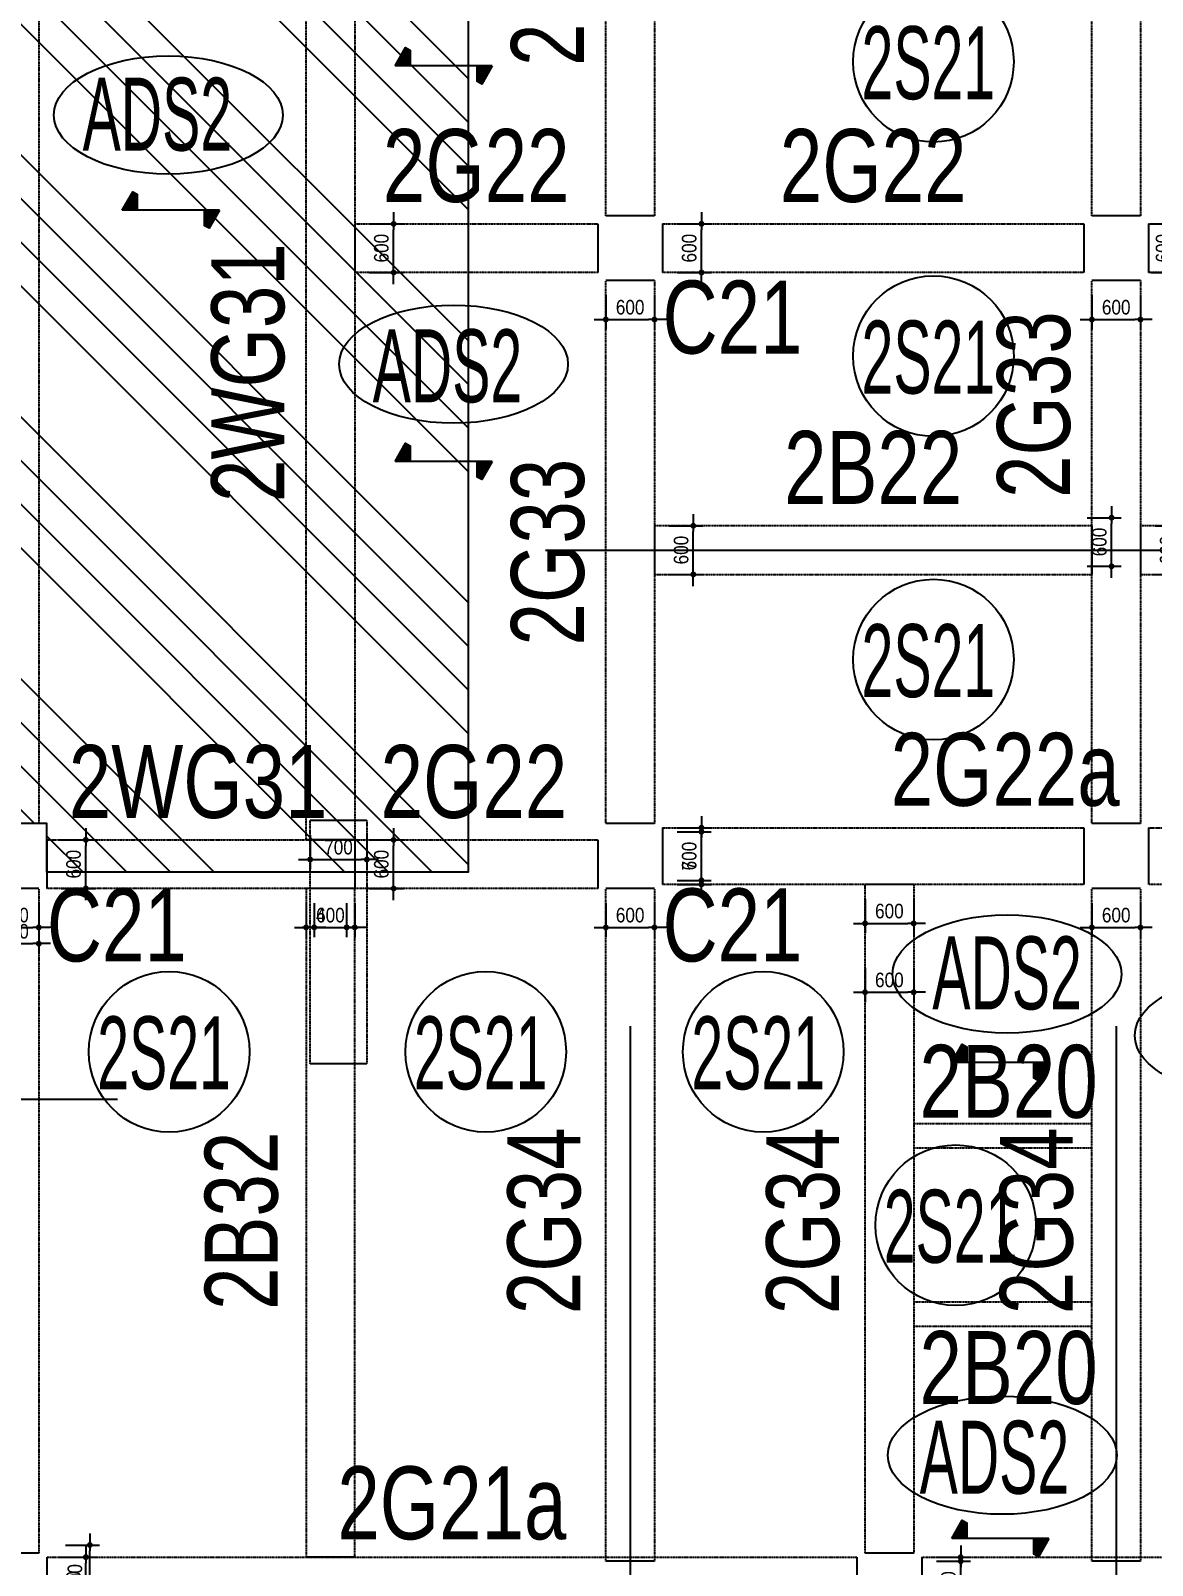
# Model space of a CAD drawing. Header units: millimetres. Extents: x -91198 to 200029, y -144 to 153500.
# Drawn here: x 145754 to 159599, y 71355 to 90288 of the extents above; entities that cross this region are included whole.
import ezdxf
from ezdxf.enums import TextEntityAlignment as Align

# ---------------------------------------------------------------- set-up
doc = ezdxf.new("R2010")
doc.units = ezdxf.units.MM
doc.linetypes.add('HID', pattern=[2.3, 1.5, -0.8])
doc.layers.get('Defpoints').update_dxf_attribs({"color": 159})
for name, color, linetype in [('^DECK', 130, 'Continuous'), ('A-CEN', 1, 'Continuous'), ('A-HAT', 251, 'Continuous'), ('BEAM-TEXT', 4, 'Continuous'), ('COLUMN-TEXT', 2, 'Continuous'), ('DECK-PL', 4, 'Continuous'), ('DECK-SLAB', 4, 'Continuous'), ('GIRDER-TEXT', 7, 'Continuous'), ('TXT-SLAB', 6, 'Continuous'), ('보(beam)', 4, 'HID'), ('보(girder)', 7, 'HID'), ('슬래브라인', 7, 'Continuous')]:
    doc.layers.add(name, color=color, linetype=linetype)
doc.styles.add('Gdim', font='', dxfattribs={"width": 0.9})
doc.styles.add('Gtx', font='')
doc.styles.get('Gdim').set_extended_font_data('Dotum')
doc.styles.get('Gtx').set_extended_font_data('Dotum')
doc.dimstyles.new('Gdim200', dxfattribs={"dimscale": 200, "dimtxt": 3, "dimasz": 1.2, "dimexe": 2, "dimexo": 3, "dimgap": 1, "dimtad": 1, "dimdsep": 46, "dimlunit": 6, "dimtxsty": 'Gdim', "dimblk1": '_CIDOT', "dimblk2": '_CIDOT', "dimsah": 1, "dimcen": 2.5, "dimdle": 2, "dimclrd": 1, "dimclre": 1, "dimclrt": 3, "dimazin": 2, "dimtfac": 1, "dimtix": 1, "dimtmove": 2, "dimatfit": 3, "dimldrblk": '_CIDOT', "dimfxl": 2, "dimtolj": 1, "dimtzin": 0, "dimarcsym": 0})

# ---------------------------------------------------------------- blocks, each defined once
blk = doc.blocks.new('_CIDOT')
at = {"color": 0, "linetype": 'ByBlock'}
blk.add_line((2, 0), (-1, 0), dxfattribs=at)
at = {"color": 0, "linetype": 'ByBlock', "const_width": 0.5}
blk.add_lwpolyline([(-0.25, 0, 1), (0.25, 0, 1)], format="xyb", close=True, dxfattribs=at)
blk = doc.blocks.new('*D1515')
at = {"layer": 'Defpoints', "color": 155, "lineweight": -2, "transparency": 16777216}
for p, q in [((-1725, 700), (-1305, 700)), ((-1425, 172), (-1425, 628)), ((-1725, 100), (-1305, 100))]:
    blk.add_line(p, q, dxfattribs=at)
at = {"layer": 'Defpoints', "color": 0, "transparency": 16777216}
for p in [(-1905, 700), (-1425, 700), (-1905, 100)]:
    blk.add_point(p, dxfattribs=at)
at = {"layer": 'Defpoints', "color": 155, "lineweight": -2, "transparency": 16777216, "xscale": 71.99999999999994, "yscale": 71.99999999999994, "zscale": 71.99999999999994}
for p, rotation in [((-1425, 700), 90), ((-1425, 100), 270)]:
    blk.add_blockref('_CIDOT', p, dxfattribs=dict(at, rotation=rotation))
at = {"layer": 'Defpoints', "color": 3, "transparency": 16777216, "insert": (-1576, 400), "char_height": 180, "attachment_point": 5, "rotation": 90, "style": 'Gdim'}
blk.add_mtext('\\A1;{\\C155;600}', dxfattribs=at)
blk = doc.blocks.new('*D1517')
at = {"layer": 'Defpoints', "color": 155, "lineweight": -2, "transparency": 16777216}
for p, q in [((-1725, 700), (-1305, 700)), ((-1425, 172), (-1425, 628)), ((-1725, 100), (-1305, 100))]:
    blk.add_line(p, q, dxfattribs=at)
at = {"layer": 'Defpoints', "color": 0, "transparency": 16777216}
for p in [(-1905, 700), (-1425, 700), (-1905, 100)]:
    blk.add_point(p, dxfattribs=at)
at = {"layer": 'Defpoints', "color": 155, "lineweight": -2, "transparency": 16777216, "xscale": 71.99999999999994, "yscale": 71.99999999999994, "zscale": 71.99999999999994}
for p, rotation in [((-1425, 700), 90), ((-1425, 100), 270)]:
    blk.add_blockref('_CIDOT', p, dxfattribs=dict(at, rotation=rotation))
at = {"layer": 'Defpoints', "color": 3, "transparency": 16777216, "insert": (-1576, 400), "char_height": 180, "attachment_point": 5, "rotation": 90, "style": 'Gdim'}
blk.add_mtext('\\A1;{\\C155;600}', dxfattribs=at)
blk = doc.blocks.new('*D1523')
at = {"layer": 'Defpoints', "color": 155, "lineweight": -2, "transparency": 16777216}
for p, q in [((-1725, 700), (-1305, 700)), ((-1425, 172), (-1425, 628)), ((-1725, 100), (-1305, 100))]:
    blk.add_line(p, q, dxfattribs=at)
at = {"layer": 'Defpoints', "color": 0, "transparency": 16777216}
for p in [(-1905, 700), (-1425, 700), (-1905, 100)]:
    blk.add_point(p, dxfattribs=at)
at = {"layer": 'Defpoints', "color": 155, "lineweight": -2, "transparency": 16777216, "xscale": 71.99999999999994, "yscale": 71.99999999999994, "zscale": 71.99999999999994}
for p, rotation in [((-1425, 700), 90), ((-1425, 100), 270)]:
    blk.add_blockref('_CIDOT', p, dxfattribs=dict(at, rotation=rotation))
at = {"layer": 'Defpoints', "color": 3, "transparency": 16777216, "insert": (-1576, 400), "char_height": 180, "attachment_point": 5, "rotation": 90, "style": 'Gdim'}
blk.add_mtext('\\A1;{\\C155;600}', dxfattribs=at)
blk = doc.blocks.new('*D1530')
at = {"layer": 'Defpoints', "color": 155, "lineweight": -2, "transparency": 16777216}
for p, q in [((-1725, 700), (-1305, 700)), ((-1525, 700), (-1105, 700)), ((-1425, 172), (-1425, 628)), ((-1225, 172), (-1225, 628)), ((-1725, 100), (-1305, 100)), ((-1525, 100), (-1105, 100))]:
    blk.add_line(p, q, dxfattribs=at)
at = {"layer": 'Defpoints', "color": 0, "transparency": 16777216}
for p in [(-1905, 700), (-1705, 700), (-1425, 700), (-1225, 700), (-1905, 100), (-1705, 100)]:
    blk.add_point(p, dxfattribs=at)
at = {"layer": 'Defpoints', "color": 155, "lineweight": -2, "transparency": 16777216, "xscale": 71.99999999999994, "yscale": 71.99999999999994, "zscale": 71.99999999999994}
for p, rotation in [((-1425, 700), 90), ((-1225, 700), 90), ((-1425, 100), 270), ((-1225, 100), 270)]:
    blk.add_blockref('_CIDOT', p, dxfattribs=dict(at, rotation=rotation))
at = {"layer": 'Defpoints', "color": 3, "transparency": 16777216, "char_height": 180, "attachment_point": 5, "rotation": 90, "style": 'Gdim'}
for insert in [(-1576, 400), (-1376, 400)]:
    blk.add_mtext('\\A1;{\\C155;600}', dxfattribs=dict(at, insert=insert))
blk = doc.blocks.new('*D1532')
at = {"layer": 'Defpoints', "color": 155, "lineweight": -2, "transparency": 16777216}
for p, q in [((-1775, 700), (-1355, 700)), ((-1475, 172), (-1475, 628)), ((-925, 700), (-505, 700)), ((-625, 172), (-625, 628)), ((-1775, 100), (-1355, 100)), ((-925, 100), (-505, 100))]:
    blk.add_line(p, q, dxfattribs=at)
at = {"layer": 'Defpoints', "color": 0, "transparency": 16777216}
for p in [(-1955, 700), (-1475, 700), (-1105, 700), (-625, 700), (-1955, 100), (-1105, 100)]:
    blk.add_point(p, dxfattribs=at)
at = {"layer": 'Defpoints', "color": 155, "lineweight": -2, "transparency": 16777216, "xscale": 71.99999999999994, "yscale": 71.99999999999994, "zscale": 71.99999999999994}
for p, rotation in [((-1475, 700), 90), ((-625, 700), 90), ((-1475, 100), 270), ((-625, 100), 270)]:
    blk.add_blockref('_CIDOT', p, dxfattribs=dict(at, rotation=rotation))
at = {"layer": 'Defpoints', "color": 3, "transparency": 16777216, "char_height": 180, "attachment_point": 5, "rotation": 90, "style": 'Gdim'}
for insert in [(-1626, 400), (-776, 400)]:
    blk.add_mtext('\\A1;{\\C155;600}', dxfattribs=dict(at, insert=insert))
blk = doc.blocks.new('*D1514')
at = {"layer": 'Defpoints', "color": 155, "lineweight": -2, "transparency": 16777216}
for p, q in [((-1675, 900), (-1255, 900)), ((-1375, -28), (-1375, 828)), ((-1725, 750), (-1305, 750)), ((-1425, 122), (-1425, 678)), ((-1725, 50), (-1305, 50)), ((-1675, -100), (-1255, -100))]:
    blk.add_line(p, q, dxfattribs=at)
at = {"layer": 'Defpoints', "color": 0, "transparency": 16777216}
for p in [(-1855, 900), (-1375, 900), (-1905, 750), (-1425, 750), (-1905, 50), (-1855, -100)]:
    blk.add_point(p, dxfattribs=at)
at = {"layer": 'Defpoints', "color": 155, "lineweight": -2, "transparency": 16777216, "xscale": 71.99999999999994, "yscale": 71.99999999999994, "zscale": 71.99999999999994}
for p, rotation in [((-1375, 900), 90), ((-1425, 750), 90), ((-1425, 50), 270), ((-1375, -100), 270)]:
    blk.add_blockref('_CIDOT', p, dxfattribs=dict(at, rotation=rotation))
at = {"layer": 'Defpoints', "color": 3, "transparency": 16777216, "char_height": 180, "attachment_point": 5, "rotation": 90, "style": 'Gdim'}
for s, insert in [('\\A1;{\\C155;700}', (-1576, 400)), ('\\A1;{\\C155;1,000}', (-1543, 400))]:
    blk.add_mtext(s, dxfattribs=dict(at, insert=insert))
blk = doc.blocks.new('*D1540')
at = {"layer": 'Defpoints', "color": 155, "lineweight": -2, "transparency": 16777216}
for p, q in [((-1725, 750), (-1305, 750)), ((-1725, 700), (-1305, 700)), ((-1425, 122), (-1425, 678)), ((-1425, 172), (-1425, 628)), ((-1725, 100), (-1305, 100)), ((-1725, 50), (-1305, 50))]:
    blk.add_line(p, q, dxfattribs=at)
at = {"layer": 'Defpoints', "color": 0, "transparency": 16777216}
for p in [(-1905, 750), (-1905, 700), (-1425, 750), (-1425, 700), (-1905, 100), (-1905, 50)]:
    blk.add_point(p, dxfattribs=at)
at = {"layer": 'Defpoints', "color": 155, "lineweight": -2, "transparency": 16777216, "xscale": 71.99999999999994, "yscale": 71.99999999999994, "zscale": 71.99999999999994}
for p, rotation in [((-1425, 750), 90), ((-1425, 700), 90), ((-1425, 100), 270), ((-1425, 50), 270)]:
    blk.add_blockref('_CIDOT', p, dxfattribs=dict(at, rotation=rotation))
at = {"layer": 'Defpoints', "color": 3, "transparency": 16777216, "insert": (-1576, 400), "char_height": 180, "attachment_point": 5, "rotation": 90, "style": 'Gdim'}
for s in ['\\A1;{\\C155;600}', '\\A1;{\\C155;700}']:
    blk.add_mtext(s, dxfattribs=at)
blk = doc.blocks.new('*D1541')
at = {"layer": 'Defpoints', "color": 155, "lineweight": -2, "transparency": 16777216}
for p, q in [((-1725, 750), (-1305, 750)), ((-1425, 122), (-1425, 678)), ((-1725, 50), (-1305, 50))]:
    blk.add_line(p, q, dxfattribs=at)
at = {"layer": 'Defpoints', "color": 0, "transparency": 16777216}
for p in [(-1905, 750), (-1425, 750), (-1905, 50)]:
    blk.add_point(p, dxfattribs=at)
at = {"layer": 'Defpoints', "color": 155, "lineweight": -2, "transparency": 16777216, "xscale": 71.99999999999994, "yscale": 71.99999999999994, "zscale": 71.99999999999994}
for p, rotation in [((-1425, 750), 90), ((-1425, 50), 270)]:
    blk.add_blockref('_CIDOT', p, dxfattribs=dict(at, rotation=rotation))
at = {"layer": 'Defpoints', "color": 3, "transparency": 16777216, "insert": (-1576, 400), "char_height": 180, "attachment_point": 5, "rotation": 90, "style": 'Gdim'}
blk.add_mtext('\\A1;{\\C155;700}', dxfattribs=at)
blk = doc.blocks.new('*D1542')
at = {"layer": 'Defpoints', "color": 155, "lineweight": -2, "transparency": 16777216}
for p, q in [((-1725, 750), (-1305, 750)), ((-1725, 700), (-1305, 700)), ((-1425, 122), (-1425, 678)), ((-1425, 172), (-1425, 628)), ((-1725, 100), (-1305, 100)), ((-1725, 50), (-1305, 50))]:
    blk.add_line(p, q, dxfattribs=at)
at = {"layer": 'Defpoints', "color": 0, "transparency": 16777216}
for p in [(-1905, 750), (-1905, 700), (-1425, 750), (-1425, 700), (-1905, 100), (-1905, 50)]:
    blk.add_point(p, dxfattribs=at)
at = {"layer": 'Defpoints', "color": 155, "lineweight": -2, "transparency": 16777216, "xscale": 71.99999999999994, "yscale": 71.99999999999994, "zscale": 71.99999999999994}
for p, rotation in [((-1425, 750), 90), ((-1425, 700), 90), ((-1425, 100), 270), ((-1425, 50), 270)]:
    blk.add_blockref('_CIDOT', p, dxfattribs=dict(at, rotation=rotation))
at = {"layer": 'Defpoints', "color": 3, "transparency": 16777216, "insert": (-1576, 400), "char_height": 180, "attachment_point": 5, "rotation": 90, "style": 'Gdim'}
for s in ['\\A1;{\\C155;600}', '\\A1;{\\C155;700}']:
    blk.add_mtext(s, dxfattribs=at)
blk = doc.blocks.new('*D1543')
at = {"layer": 'Defpoints', "color": 155, "lineweight": -2, "transparency": 16777216}
for p, q in [((-1725, 700), (-1305, 700)), ((-1425, 172), (-1425, 628)), ((-1725, 100), (-1305, 100))]:
    blk.add_line(p, q, dxfattribs=at)
at = {"layer": 'Defpoints', "color": 0, "transparency": 16777216}
for p in [(-1905, 700), (-1425, 700), (-1905, 100)]:
    blk.add_point(p, dxfattribs=at)
at = {"layer": 'Defpoints', "color": 155, "lineweight": -2, "transparency": 16777216, "xscale": 71.99999999999994, "yscale": 71.99999999999994, "zscale": 71.99999999999994}
for p, rotation in [((-1425, 700), 90), ((-1425, 100), 270)]:
    blk.add_blockref('_CIDOT', p, dxfattribs=dict(at, rotation=rotation))
at = {"layer": 'Defpoints', "color": 3, "transparency": 16777216, "insert": (-1576, 400), "char_height": 180, "attachment_point": 5, "rotation": 90, "style": 'Gdim'}
blk.add_mtext('\\A1;{\\C155;600}', dxfattribs=at)
blk = doc.blocks.new('*D1544')
at = {"layer": 'Defpoints', "color": 155, "lineweight": -2, "transparency": 16777216}
for p, q in [((-1875, 700), (-1455, 700)), ((-1725, 700), (-1305, 700)), ((-1575, 172), (-1575, 628)), ((-1425, 172), (-1425, 628)), ((-1875, 100), (-1455, 100)), ((-1725, 100), (-1305, 100))]:
    blk.add_line(p, q, dxfattribs=at)
at = {"layer": 'Defpoints', "color": 0, "transparency": 16777216}
for p in [(-2055, 700), (-1905, 700), (-1575, 700), (-1425, 700), (-2055, 100), (-1905, 100)]:
    blk.add_point(p, dxfattribs=at)
at = {"layer": 'Defpoints', "color": 155, "lineweight": -2, "transparency": 16777216, "xscale": 71.99999999999994, "yscale": 71.99999999999994, "zscale": 71.99999999999994}
for p, rotation in [((-1575, 700), 90), ((-1425, 700), 90), ((-1575, 100), 270), ((-1425, 100), 270)]:
    blk.add_blockref('_CIDOT', p, dxfattribs=dict(at, rotation=rotation))
at = {"layer": 'Defpoints', "color": 3, "transparency": 16777216, "char_height": 180, "attachment_point": 5, "rotation": 90, "style": 'Gdim'}
for insert in [(-1726, 400), (-1576, 400)]:
    blk.add_mtext('\\A1;{\\C155;600}', dxfattribs=dict(at, insert=insert))
blk = doc.blocks.new('*D1545')
at = {"layer": 'Defpoints', "color": 155, "lineweight": -2, "transparency": 16777216}
for p, q in [((-1725, 700), (-1305, 700)), ((-1425, 172), (-1425, 628)), ((-1725, 100), (-1305, 100))]:
    blk.add_line(p, q, dxfattribs=at)
at = {"layer": 'Defpoints', "color": 0, "transparency": 16777216}
for p in [(-1905, 700), (-1425, 700), (-1905, 100)]:
    blk.add_point(p, dxfattribs=at)
at = {"layer": 'Defpoints', "color": 155, "lineweight": -2, "transparency": 16777216, "xscale": 71.99999999999994, "yscale": 71.99999999999994, "zscale": 71.99999999999994}
for p, rotation in [((-1425, 700), 90), ((-1425, 100), 270)]:
    blk.add_blockref('_CIDOT', p, dxfattribs=dict(at, rotation=rotation))
at = {"layer": 'Defpoints', "color": 3, "transparency": 16777216, "insert": (-1576, 400), "char_height": 180, "attachment_point": 5, "rotation": 90, "style": 'Gdim'}
blk.add_mtext('\\A1;{\\C155;600}', dxfattribs=at)
blk = doc.blocks.new('*D1556')
at = {"layer": 'Defpoints', "color": 155, "lineweight": -2, "transparency": 16777216}
for p, q in [((-1725, 700), (-1305, 700)), ((-1425, 172), (-1425, 628)), ((-888, 600), (-468, 600)), ((-588, 72), (-588, 528)), ((-1725, 100), (-1305, 100)), ((-888, 0), (-468, 0))]:
    blk.add_line(p, q, dxfattribs=at)
at = {"layer": 'Defpoints', "color": 0, "transparency": 16777216}
for p in [(-1905, 700), (-1425, 700), (-1068, 600), (-588, 600), (-1905, 100), (-1068, 0)]:
    blk.add_point(p, dxfattribs=at)
at = {"layer": 'Defpoints', "color": 155, "lineweight": -2, "transparency": 16777216, "xscale": 71.99999999999994, "yscale": 71.99999999999994, "zscale": 71.99999999999994}
for p, rotation in [((-1425, 700), 90), ((-588, 600), 90), ((-1425, 100), 270), ((-588, 0), 270)]:
    blk.add_blockref('_CIDOT', p, dxfattribs=dict(at, rotation=rotation))
at = {"layer": 'Defpoints', "color": 3, "transparency": 16777216, "char_height": 180, "attachment_point": 5, "rotation": 90, "style": 'Gdim'}
for insert in [(-1576, 400), (-738, 300)]:
    blk.add_mtext('\\A1;{\\C155;600}', dxfattribs=dict(at, insert=insert))
blk = doc.blocks.new('*D1557')
at = {"layer": 'Defpoints', "color": 155, "lineweight": -2, "transparency": 16777216}
for p, q in [((-888, 600), (-468, 600)), ((-588, 72), (-588, 528)), ((-888, 0), (-468, 0))]:
    blk.add_line(p, q, dxfattribs=at)
at = {"layer": 'Defpoints', "color": 0, "transparency": 16777216}
for p in [(-1068, 600), (-588, 600), (-1068, 0)]:
    blk.add_point(p, dxfattribs=at)
at = {"layer": 'Defpoints', "color": 155, "lineweight": -2, "transparency": 16777216, "xscale": 71.99999999999994, "yscale": 71.99999999999994, "zscale": 71.99999999999994}
for p, rotation in [((-588, 600), 90), ((-588, 0), 270)]:
    blk.add_blockref('_CIDOT', p, dxfattribs=dict(at, rotation=rotation))
at = {"layer": 'Defpoints', "color": 3, "transparency": 16777216, "insert": (-738, 300), "char_height": 180, "attachment_point": 5, "rotation": 90, "style": 'Gdim'}
blk.add_mtext('\\A1;{\\C155;600}', dxfattribs=at)
blk = doc.blocks.new('*D1572')
at = {"layer": 'Defpoints', "color": 155, "lineweight": -2, "transparency": 16777216}
for p, q in [((-1725, 700), (-1305, 700)), ((-1725, 700), (-1305, 700)), ((-1425, 172), (-1425, 628)), ((-1425, 172), (-1425, 628)), ((-1725, 100), (-1305, 100)), ((-1725, 100), (-1305, 100))]:
    blk.add_line(p, q, dxfattribs=at)
at = {"layer": 'Defpoints', "color": 0, "transparency": 16777216}
for p in [(-1905, 700), (-1905, 700), (-1425, 700), (-1425, 700), (-1905, 100), (-1905, 100)]:
    blk.add_point(p, dxfattribs=at)
at = {"layer": 'Defpoints', "color": 155, "lineweight": -2, "transparency": 16777216, "xscale": 71.99999999999994, "yscale": 71.99999999999994, "zscale": 71.99999999999994}
for p, rotation in [((-1425, 700), 90), ((-1425, 700), 90), ((-1425, 100), 270), ((-1425, 100), 270)]:
    blk.add_blockref('_CIDOT', p, dxfattribs=dict(at, rotation=rotation))
at = {"layer": 'Defpoints', "color": 3, "transparency": 16777216, "insert": (-1576, 400), "char_height": 180, "attachment_point": 5, "rotation": 90, "style": 'Gdim'}
blk.add_mtext('\\A1;{\\C155;600}', dxfattribs=at)
blk.add_mtext('\\A1;{\\C155;600}', dxfattribs=at)
blk = doc.blocks.new('*U1356')
at = {"layer": 'Defpoints'}
blk.add_line((17994.549, 700), (17994.549, 100), dxfattribs=at)
at = {"layer": '보(girder)'}
for p, q in [((-1905.451, 700), (17994.549, 700)), ((17994.549, 100), (-1905.451, 100))]:
    blk.add_line(p, q, dxfattribs=at)
blk = doc.blocks.new('*D1601')
at = {"layer": 'Defpoints', "color": 155, "lineweight": -2, "transparency": 16777216}
for p, q in [((-1775, 700), (-1355, 700)), ((-1475, 172), (-1475, 628)), ((-1775, 100), (-1355, 100))]:
    blk.add_line(p, q, dxfattribs=at)
at = {"layer": 'Defpoints', "color": 0, "transparency": 16777216}
for p in [(-1955, 700), (-1475, 700), (-1955, 100)]:
    blk.add_point(p, dxfattribs=at)
at = {"layer": 'Defpoints', "color": 155, "lineweight": -2, "transparency": 16777216, "xscale": 71.99999999999994, "yscale": 71.99999999999994, "zscale": 71.99999999999994}
for p, rotation in [((-1475, 700), 90), ((-1475, 100), 270)]:
    blk.add_blockref('_CIDOT', p, dxfattribs=dict(at, rotation=rotation))
at = {"layer": 'Defpoints', "color": 3, "transparency": 16777216, "insert": (-1626, 400), "char_height": 180, "attachment_point": 5, "rotation": 90, "style": 'Gdim'}
blk.add_mtext('\\A1;{\\C155;600}', dxfattribs=at)
blk = doc.blocks.new('*D1418')
at = {"layer": 'Defpoints', "color": 155, "lineweight": -2, "transparency": 16777216}
for p, q in [((-1725, 750), (-1305, 750)), ((-1425, 122), (-1425, 678)), ((-888, 600), (-468, 600)), ((-588, 72), (-588, 528)), ((-1725, 50), (-1305, 50)), ((-888, 0), (-468, 0))]:
    blk.add_line(p, q, dxfattribs=at)
at = {"layer": 'Defpoints', "color": 0, "transparency": 16777216}
for p in [(-1905, 750), (-1425, 750), (-1068, 600), (-588, 600), (-1905, 50), (-1068, 0)]:
    blk.add_point(p, dxfattribs=at)
at = {"layer": 'Defpoints', "color": 155, "lineweight": -2, "transparency": 16777216, "xscale": 71.99999999999994, "yscale": 71.99999999999994, "zscale": 71.99999999999994}
for p, rotation in [((-1425, 750), 90), ((-588, 600), 90), ((-1425, 50), 270), ((-588, 0), 270)]:
    blk.add_blockref('_CIDOT', p, dxfattribs=dict(at, rotation=rotation))
at = {"layer": 'Defpoints', "color": 3, "transparency": 16777216, "char_height": 180, "attachment_point": 5, "rotation": 90, "style": 'Gdim'}
for s, insert in [('\\A1;{\\C155;700}', (-1576, 400)), ('\\A1;{\\C155;600}', (-738, 300))]:
    blk.add_mtext(s, dxfattribs=dict(at, insert=insert))
blk = doc.blocks.new('*D1606')
at = {"layer": 'Defpoints', "color": 155, "lineweight": -2, "transparency": 16777216}
for p, q in [((-888, 600), (-468, 600)), ((-588, 572), (-588, 644)), ((-888, 500), (-468, 500)), ((-588, 72), (-588, 528)), ((-588, 100), (-588, 500)), ((-888, 100), (-468, 100)), ((-888, 0), (-468, 0)), ((-588, 28), (-588, -44))]:
    blk.add_line(p, q, dxfattribs=at)
at = {"layer": 'Defpoints', "color": 0, "transparency": 16777216}
for p in [(-1068, 600), (-588, 600), (-1068, 500), (-588, 500), (-1068, 100), (-1068, 0)]:
    blk.add_point(p, dxfattribs=at)
at = {"layer": 'Defpoints', "color": 155, "lineweight": -2, "transparency": 16777216, "xscale": 71.99999999999994, "yscale": 71.99999999999994, "zscale": 71.99999999999994}
for p, rotation in [((-588, 600), 90), ((-588, 500), 270), ((-588, 100), 90), ((-588, 0), 270)]:
    blk.add_blockref('_CIDOT', p, dxfattribs=dict(at, rotation=rotation))
at = {"layer": 'Defpoints', "color": 3, "transparency": 16777216, "insert": (-738, 300), "char_height": 180, "attachment_point": 5, "rotation": 90, "style": 'Gdim'}
for s in ['\\A1;{\\C155;400}', '\\A1;{\\C155;600}']:
    blk.add_mtext(s, dxfattribs=at)
blk = doc.blocks.new('A$C58C40D4B')
at = {"layer": 'DECK-PL'}
for points in [[(600, 2), (471, 228), (415, 196), (415, 2)], [(-600, 2), (-471, -223), (-415, -192), (-415, 2)]]:
    blk.add_hatch(color=256, dxfattribs=at).paths.add_polyline_path(points)
blk.add_line((-600, 2), (600, 2), dxfattribs=at)
for points in [[(600, 2), (471, 228), (415, 196), (415, 2), (415, 2), (471, 2), (600, 2)], [(-600, 2), (-471, -223), (-415, -192), (-415, 2), (-415, 2), (-471, 2), (-600, 2)]]:
    blk.add_lwpolyline(points, dxfattribs=at)
blk = doc.blocks.new('*D1614')
at = {"layer": 'Defpoints', "color": 155, "lineweight": -2, "transparency": 16777216}
for p, q in [((172034, 107177), (172034, 107249)), ((171734, 107105), (172154, 107105)), ((172034, 106705), (172034, 107105)), ((171734, 106705), (172154, 106705)), ((172034, 106633), (172034, 106561)), ((-1725, 750), (-1305, 750)), ((-1425, 122), (-1425, 678)), ((-1725, 50), (-1305, 50))]:
    blk.add_line(p, q, dxfattribs=at)
at = {"layer": 'Defpoints', "color": 0, "transparency": 16777216}
for p in [(171554, 107105), (172034, 107105), (171554, 106705), (-1905, 750), (-1425, 750), (-1905, 50)]:
    blk.add_point(p, dxfattribs=at)
at = {"layer": 'Defpoints', "color": 155, "lineweight": -2, "transparency": 16777216, "xscale": 71.99999999999994, "yscale": 71.99999999999994, "zscale": 71.99999999999994}
for p, rotation in [((172034, 107105), 270), ((172034, 106705), 90), ((-1425, 750), 90), ((-1425, 50), 270)]:
    blk.add_blockref('_CIDOT', p, dxfattribs=dict(at, rotation=rotation))
at = {"layer": 'Defpoints', "color": 3, "transparency": 16777216, "char_height": 180, "attachment_point": 5, "rotation": 90, "style": 'Gdim'}
for s, insert in [('\\A1;{\\C155;400}', (171883, 106905)), ('\\A1;{\\C155;700}', (-1576, 400))]:
    blk.add_mtext(s, dxfattribs=dict(at, insert=insert))
blk = doc.blocks.new('*D1616')
at = {"layer": 'Defpoints', "color": 155, "lineweight": -2, "transparency": 16777216}
for p, q in [((171834, 104105), (172254, 104105)), ((172134, 103577), (172134, 104033)), ((171834, 103505), (172254, 103505)), ((-1725, 700), (-1305, 700)), ((-1425, 172), (-1425, 628)), ((-1725, 100), (-1305, 100))]:
    blk.add_line(p, q, dxfattribs=at)
at = {"layer": 'Defpoints', "color": 0, "transparency": 16777216}
for p in [(171654, 104105), (172134, 104105), (171654, 103505), (-1905, 700), (-1425, 700), (-1905, 100)]:
    blk.add_point(p, dxfattribs=at)
at = {"layer": 'Defpoints', "color": 155, "lineweight": -2, "transparency": 16777216, "xscale": 71.99999999999994, "yscale": 71.99999999999994, "zscale": 71.99999999999994}
for p, rotation in [((172134, 104105), 90), ((172134, 103505), 270), ((-1425, 700), 90), ((-1425, 100), 270)]:
    blk.add_blockref('_CIDOT', p, dxfattribs=dict(at, rotation=rotation))
at = {"layer": 'Defpoints', "color": 3, "transparency": 16777216, "char_height": 180, "attachment_point": 5, "rotation": 90, "style": 'Gdim'}
for insert in [(171983, 103805), (-1576, 400)]:
    blk.add_mtext('\\A1;{\\C155;600}', dxfattribs=dict(at, insert=insert))
blk = doc.blocks.new('*U1240')
at = {"layer": 'Defpoints'}
for p, q in [((-1905.451, 700), (-1905.451, 100)), ((4094.549, 700), (4094.549, 100))]:
    blk.add_line(p, q, dxfattribs=at)
at = {"layer": '보(girder)'}
for p, q in [((-1905.451, 700), (4094.549, 700)), ((4094.549, 100), (-1905.451, 100))]:
    blk.add_line(p, q, dxfattribs=at)
at = {"layer": 'Defpoints'}
dim = blk.add_linear_dim(base=(-1425.451, 700), p1=(-1905.451, 100), p2=(-1905.451, 700), angle=90, text='{\\C155;<>}', dimstyle='Gdim200', override={"dimscale": 60, "dimzin": 8, "dimclrd": 155, "dimclre": 155}, dxfattribs=at)
dim.commit()
dim.dimension.update_dxf_attribs({"geometry": '*D1515', "text_midpoint": (-1575.573, 400)})
blk = doc.blocks.new('*U1244')
at = {"layer": 'Defpoints'}
for p, q in [((-1905.451, 700), (-1905.451, 100)), ((9144.549, 700), (9144.549, 100))]:
    blk.add_line(p, q, dxfattribs=at)
at = {"layer": '보(girder)'}
for p, q in [((-1905.451, 700), (9144.549, 700)), ((9144.549, 100), (-1905.451, 100))]:
    blk.add_line(p, q, dxfattribs=at)
at = {"layer": 'Defpoints'}
dim = blk.add_linear_dim(base=(-1425.451, 700), p1=(-1905.451, 100), p2=(-1905.451, 700), angle=90, text='{\\C155;<>}', dimstyle='Gdim200', override={"dimscale": 60, "dimzin": 8, "dimclrd": 155, "dimclre": 155}, dxfattribs=at)
dim.commit()
dim.dimension.update_dxf_attribs({"geometry": '*D1517', "text_midpoint": (-1575.573, 400)})
blk = doc.blocks.new('*U1260')
at = {"layer": 'Defpoints'}
for p, q in [((-1905.451, 700), (-1905.451, 100)), ((4794.549, 700), (4794.549, 100))]:
    blk.add_line(p, q, dxfattribs=at)
at = {"layer": '보(girder)'}
for p, q in [((-1905.451, 700), (4794.549, 700)), ((4794.549, 100), (-1905.451, 100))]:
    blk.add_line(p, q, dxfattribs=at)
at = {"layer": 'Defpoints'}
dim = blk.add_linear_dim(base=(-1425.451, 700), p1=(-1905.451, 100), p2=(-1905.451, 700), angle=90, text='{\\C155;<>}', dimstyle='Gdim200', override={"dimscale": 60, "dimzin": 8, "dimclrd": 155, "dimclre": 155}, dxfattribs=at)
dim.commit()
dim.dimension.update_dxf_attribs({"geometry": '*D1523', "text_midpoint": (-1575.573, 400)})
blk = doc.blocks.new('*U1270')
at = {"layer": 'Defpoints'}
for p, q in [((-1905.451, 700), (-1905.451, 100)), ((6294.549, 700), (6294.549, 100))]:
    blk.add_line(p, q, dxfattribs=at)
at = {"layer": '보(girder)'}
for p, q in [((-1905.451, 700), (6294.549, 700)), ((6294.549, 100), (-1905.451, 100))]:
    blk.add_line(p, q, dxfattribs=at)
at = {"layer": 'Defpoints'}
dim = blk.add_linear_dim(base=(-1425.451, 700), p1=(-1905.451, 100), p2=(-1905.451, 700), angle=90, text='{\\C155;<>}', dimstyle='Gdim200', override={"dimscale": 60, "dimzin": 8, "dimclrd": 155, "dimclre": 155}, dxfattribs=at)
dim.commit()
dim.dimension.update_dxf_attribs({"geometry": '*D1530', "text_midpoint": (-1575.573, 400)})
blk = doc.blocks.new('*U1274')
at = {"layer": 'Defpoints'}
for p, q in [((-1955.451, 700), (-1955.451, 100)), ((6294.549, 700), (6294.549, 100))]:
    blk.add_line(p, q, dxfattribs=at)
at = {"layer": '보(girder)'}
for p, q in [((-1955.451, 700), (6294.549, 700)), ((6294.549, 100), (-1955.451, 100))]:
    blk.add_line(p, q, dxfattribs=at)
at = {"layer": 'Defpoints'}
dim = blk.add_linear_dim(base=(-1475.451, 700), p1=(-1955.451, 100), p2=(-1955.451, 700), angle=90, text='{\\C155;<>}', dimstyle='Gdim200', override={"dimscale": 60, "dimzin": 8, "dimclrd": 155, "dimclre": 155}, dxfattribs=at)
dim.commit()
dim.dimension.update_dxf_attribs({"geometry": '*D1532', "text_midpoint": (-1625.573, 400)})
blk = doc.blocks.new('*U1238')
at = {"layer": 'Defpoints'}
for p, q in [((-1905.451, 750), (-1905.451, 50)), ((8094.549, 750), (8094.549, 50))]:
    blk.add_line(p, q, dxfattribs=at)
at = {"layer": '보(girder)'}
for p, q in [((-1905.451, 750), (8094.549, 750)), ((8094.549, 50), (-1905.451, 50))]:
    blk.add_line(p, q, dxfattribs=at)
at = {"layer": 'Defpoints'}
dim = blk.add_linear_dim(base=(-1425.451, 750), p1=(-1905.451, 50), p2=(-1905.451, 750), angle=90, text='{\\C155;<>}', dimstyle='Gdim200', override={"dimscale": 60, "dimzin": 8, "dimclrd": 155, "dimclre": 155}, dxfattribs=at)
dim.commit()
dim.dimension.update_dxf_attribs({"geometry": '*D1514', "text_midpoint": (-1575.573, 400)})
blk = doc.blocks.new('*U1290')
at = {"layer": 'Defpoints'}
for p, q in [((-1905.451, 750), (-1905.451, 50)), ((8294.549, 750), (8294.549, 50))]:
    blk.add_line(p, q, dxfattribs=at)
at = {"layer": '보(girder)'}
for p, q in [((-1905.451, 750), (8294.549, 750)), ((8294.549, 50), (-1905.451, 50))]:
    blk.add_line(p, q, dxfattribs=at)
at = {"layer": 'Defpoints'}
dim = blk.add_linear_dim(base=(-1425.451, 750), p1=(-1905.451, 50), p2=(-1905.451, 750), angle=90, text='{\\C155;<>}', dimstyle='Gdim200', override={"dimscale": 60, "dimzin": 8, "dimclrd": 155, "dimclre": 155}, dxfattribs=at)
dim.commit()
dim.dimension.update_dxf_attribs({"geometry": '*D1540', "text_midpoint": (-1575.573, 400)})
blk = doc.blocks.new('*U1292')
at = {"layer": 'Defpoints'}
for p, q in [((-1905.451, 750), (-1905.451, 50)), ((9394.549, 750), (9394.549, 50))]:
    blk.add_line(p, q, dxfattribs=at)
at = {"layer": '보(girder)'}
for p, q in [((-1905.451, 750), (9394.549, 750)), ((9394.549, 50), (-1905.451, 50))]:
    blk.add_line(p, q, dxfattribs=at)
at = {"layer": 'Defpoints'}
dim = blk.add_linear_dim(base=(-1425.451, 750), p1=(-1905.451, 50), p2=(-1905.451, 750), angle=90, text='{\\C155;<>}', dimstyle='Gdim200', override={"dimscale": 60, "dimzin": 8, "dimclrd": 155, "dimclre": 155}, dxfattribs=at)
dim.commit()
dim.dimension.update_dxf_attribs({"geometry": '*D1541', "text_midpoint": (-1575.573, 400)})
blk = doc.blocks.new('*U1294')
at = {"layer": 'Defpoints'}
for p, q in [((-1905.451, 750), (-1905.451, 50)), ((3294.549, 750), (3294.549, 50))]:
    blk.add_line(p, q, dxfattribs=at)
at = {"layer": '보(girder)'}
for p, q in [((-1905.451, 750), (3294.549, 750)), ((3294.549, 50), (-1905.451, 50))]:
    blk.add_line(p, q, dxfattribs=at)
at = {"layer": 'Defpoints'}
dim = blk.add_linear_dim(base=(-1425.451, 750), p1=(-1905.451, 50), p2=(-1905.451, 750), angle=90, text='{\\C155;<>}', dimstyle='Gdim200', override={"dimscale": 60, "dimzin": 8, "dimclrd": 155, "dimclre": 155}, dxfattribs=at)
dim.commit()
dim.dimension.update_dxf_attribs({"geometry": '*D1542', "text_midpoint": (-1575.573, 400)})
blk = doc.blocks.new('*U1296')
at = {"layer": 'Defpoints'}
for p, q in [((-1905.451, 700), (-1905.451, 100)), ((1094.549, 700), (1094.549, 100))]:
    blk.add_line(p, q, dxfattribs=at)
at = {"layer": '보(girder)'}
for p, q in [((-1905.451, 700), (1094.549, 700)), ((1094.549, 100), (-1905.451, 100))]:
    blk.add_line(p, q, dxfattribs=at)
at = {"layer": 'Defpoints'}
dim = blk.add_linear_dim(base=(-1425.451, 700), p1=(-1905.451, 100), p2=(-1905.451, 700), angle=90, text='{\\C155;<>}', dimstyle='Gdim200', override={"dimscale": 60, "dimzin": 8, "dimclrd": 155, "dimclre": 155}, dxfattribs=at)
dim.commit()
dim.dimension.update_dxf_attribs({"geometry": '*D1543', "text_midpoint": (-1575.573, 400)})
blk = doc.blocks.new('*U1298')
at = {"layer": 'Defpoints'}
for p, q in [((-1905.451, 700), (-1905.451, 100)), ((9494.549, 700), (9494.549, 100))]:
    blk.add_line(p, q, dxfattribs=at)
at = {"layer": '보(girder)'}
for p, q in [((-1905.451, 700), (9494.549, 700)), ((9494.549, 100), (-1905.451, 100))]:
    blk.add_line(p, q, dxfattribs=at)
at = {"layer": 'Defpoints'}
dim = blk.add_linear_dim(base=(-1425.451, 700), p1=(-1905.451, 100), p2=(-1905.451, 700), angle=90, text='{\\C155;<>}', dimstyle='Gdim200', override={"dimscale": 60, "dimzin": 8, "dimclrd": 155, "dimclre": 155}, dxfattribs=at)
dim.commit()
dim.dimension.update_dxf_attribs({"geometry": '*D1544', "text_midpoint": (-1575.573, 400)})
blk = doc.blocks.new('*U1300')
at = {"layer": 'Defpoints'}
for p, q in [((-1905.451, 700), (-1905.451, 100)), ((3294.549, 700), (3294.549, 100))]:
    blk.add_line(p, q, dxfattribs=at)
at = {"layer": '보(girder)'}
for p, q in [((-1905.451, 700), (3294.549, 700)), ((3294.549, 100), (-1905.451, 100))]:
    blk.add_line(p, q, dxfattribs=at)
at = {"layer": 'Defpoints'}
dim = blk.add_linear_dim(base=(-1425.451, 700), p1=(-1905.451, 100), p2=(-1905.451, 700), angle=90, text='{\\C155;<>}', dimstyle='Gdim200', override={"dimscale": 60, "dimzin": 8, "dimclrd": 155, "dimclre": 155}, dxfattribs=at)
dim.commit()
dim.dimension.update_dxf_attribs({"geometry": '*D1545', "text_midpoint": (-1575.573, 400)})
blk = doc.blocks.new('*U1322')
at = {"layer": 'Defpoints'}
for p, q in [((-1067.879, 600), (-1067.879, 0)), ((10432.121, 600), (10432.121, 0))]:
    blk.add_line(p, q, dxfattribs=at)
at = {"layer": '보(beam)'}
for p, q in [((10432.121, 600), (-1067.879, 600)), ((-1067.879, 0), (10432.121, 0))]:
    blk.add_line(p, q, dxfattribs=at)
at = {"layer": 'Defpoints'}
dim = blk.add_linear_dim(base=(-587.879, 600), p1=(-1067.879, 0), p2=(-1067.879, 600), angle=90, text='{\\C155;<>}', dimstyle='Gdim200', override={"dimscale": 60, "dimzin": 8, "dimclrd": 155, "dimclre": 155}, dxfattribs=at)
dim.commit()
dim.dimension.update_dxf_attribs({"geometry": '*D1556', "text_midpoint": (-738.001, 300)})
blk = doc.blocks.new('*U1324')
at = {"layer": 'Defpoints'}
for p, q in [((-1067.879, 600), (-1067.879, 0)), ((4332.121, 600), (4332.121, 0))]:
    blk.add_line(p, q, dxfattribs=at)
at = {"layer": '보(beam)'}
for p, q in [((4332.121, 600), (-1067.879, 600)), ((-1067.879, 0), (4332.121, 0))]:
    blk.add_line(p, q, dxfattribs=at)
at = {"layer": 'Defpoints'}
dim = blk.add_linear_dim(base=(-587.879, 600), p1=(-1067.879, 0), p2=(-1067.879, 600), angle=90, text='{\\C155;<>}', dimstyle='Gdim200', override={"dimscale": 60, "dimzin": 8, "dimclrd": 155, "dimclre": 155}, dxfattribs=at)
dim.commit()
dim.dimension.update_dxf_attribs({"geometry": '*D1557', "text_midpoint": (-738.001, 300)})
blk = doc.blocks.new('*U1354')
at = {"layer": 'Defpoints'}
for p, q in [((-1905.451, 700), (-1905.451, 100)), ((1894.549, 700), (1894.549, 100))]:
    blk.add_line(p, q, dxfattribs=at)
at = {"layer": '보(girder)'}
for p, q in [((-1905.451, 700), (1894.549, 700)), ((1894.549, 100), (-1905.451, 100))]:
    blk.add_line(p, q, dxfattribs=at)
at = {"layer": 'Defpoints'}
dim = blk.add_linear_dim(base=(-1425.451, 700), p1=(-1905.451, 100), p2=(-1905.451, 700), angle=90, text='{\\C155;<>}', dimstyle='Gdim200', override={"dimscale": 60, "dimzin": 8, "dimclrd": 155, "dimclre": 155}, dxfattribs=at)
dim.commit()
dim.dimension.update_dxf_attribs({"geometry": '*D1572', "text_midpoint": (-1575.573, 400)})
blk = doc.blocks.new('*U1409')
at = {"layer": 'Defpoints'}
for p, q in [((-1955.451, 700), (-1955.451, 100)), ((6344.549, 700), (6344.549, 100))]:
    blk.add_line(p, q, dxfattribs=at)
at = {"layer": '보(girder)'}
for p, q in [((-1955.451, 700), (6344.549, 700)), ((6344.549, 100), (-1955.451, 100))]:
    blk.add_line(p, q, dxfattribs=at)
at = {"layer": 'Defpoints'}
dim = blk.add_linear_dim(base=(-1475.451, 700), p1=(-1955.451, 100), p2=(-1955.451, 700), angle=90, text='{\\C155;<>}', dimstyle='Gdim200', override={"dimscale": 60, "dimzin": 8, "dimclrd": 155, "dimclre": 155}, dxfattribs=at)
dim.commit()
dim.dimension.update_dxf_attribs({"geometry": '*D1601', "text_midpoint": (-1625.573, 400)})
blk = doc.blocks.new('*U1419')
at = {"layer": 'Defpoints'}
for p, q in [((-1905.451, 750), (-1905.451, 50)), ((-1067.879, 600), (-1067.879, 0)), ((1094.549, 750), (1094.549, 50)), ((7182.121, 600), (7182.121, 0))]:
    blk.add_line(p, q, dxfattribs=at)
at = {"layer": '보(beam)'}
for p, q in [((7182.121, 600), (-1067.879, 600)), ((-1067.879, 0), (7182.121, 0))]:
    blk.add_line(p, q, dxfattribs=at)
at = {"layer": '보(girder)'}
for p, q in [((-1905.451, 750), (1094.549, 750)), ((1094.549, 50), (-1905.451, 50))]:
    blk.add_line(p, q, dxfattribs=at)
at = {"layer": 'Defpoints'}
for base, p1, p2, picture, middle in [((-1425.451, 750), (-1905.451, 50), (-1905.451, 750), '*D1418', (-1575.573, 400)), ((-587.879, 600), (-1067.879, 0), (-1067.879, 600), '*D1606', (-738.001, 300))]:
    dim = blk.add_linear_dim(base=base, p1=p1, p2=p2, angle=90, text='{\\C155;<>}', dimstyle='Gdim200', override={"dimscale": 60, "dimzin": 8, "dimclrd": 155, "dimclre": 155}, dxfattribs=at)
    dim.commit()
    dim.dimension.update_dxf_attribs({"geometry": picture, "text_midpoint": middle})

msp = doc.modelspace()

# ---------------------------------------------------------------- hatches: boundary and pattern name
at = {"layer": 'A-HAT'}
h = msp.add_hatch(dxfattribs=at)
h.set_pattern_fill('ANSI34', color=256, scale=120, angle=90)
h.paths.add_polyline_path([(127853.571, 79905.018), (127853.571, 91555.018), (151153.571, 91555.018), (151153.571, 79905.018), (145953.571, 79905.018), (145953.571, 80505.018), (145153.571, 80505.018), (145153.571, 79905.018), (135153.571, 79905.018), (135153.571, 81205.018), (134353.571, 81205.018), (134353.571, 79905.018)])
h = msp.add_hatch(dxfattribs=at)
h.set_pattern_fill('ANSI32', color=256, scale=120, angle=90)
edge = h.paths.add_edge_path()
edge.add_line((177053.571, 90180.017), (172918.547, 90180.017))
edge.add_arc((519056.689, 74279.733), 346503.15, 177.36989642, 185.36111736)
edge.add_line((174069.283, 41905.018), (144403.571, 41905.018))
edge.add_line((144403.571, 41905.018), (144403.571, 34205.018))
edge.add_line((144403.571, 34205.018), (177053.571, 34205.017))
edge.add_line((177053.571, 34205.017), (177053.571, 90180.017))

# ---------------------------------------------------------------- linework, layer by layer
at = {"layer": '^DECK', "color": 0}
for centre in [(156897.771, 89905.358), (156897.771, 86273.819), (156897.771, 82529.006), (147462.978, 77689.75), (151371.498, 77689.75), (154796.634, 77689.75), (157172.13, 75550.145)]:
    msp.add_circle(centre, 990.918, dxfattribs=at)
for centre in [(147452.486, 89247.895), (150973.299, 86173.43), (157805.873, 78649.516), (160795.675, 77892.102), (157746.969, 72712.813)]:
    msp.add_ellipse(centre, major_axis=(1412.381, 0), ratio=0.51617646, dxfattribs=at)
at = {"layer": 'A-CEN'}
for p, q in [((152109.957, 83880.018), (172101.202, 83880.018)), ((153153.571, 78005.018), (153153.571, 70219.719)), ((159153.571, 78005.018), (159153.571, 70221.255)), ((138153.571, 77105.018), (146826.77, 77105.018))]:
    msp.add_line(p, q, dxfattribs=at)
at = {"layer": '보(beam)'}
for p, q in [((156653.803, 76805.018), (158853.571, 76805.018)), ((156653.803, 76505.018), (158853.571, 76505.018)), ((156653.571, 74605.018), (158853.571, 74605.018)), ((156653.571, 74305.018), (158853.571, 74305.018))]:
    msp.add_line(p, q, dxfattribs=at)
at = {"layer": '슬래브라인', "elevation": 0}
msp.add_lwpolyline([(127853.571, 79905.018), (127853.571, 91555.018), (151153.571, 91555.018), (151153.571, 79905.018), (145953.571, 79905.018), (145953.571, 80505.018), (145153.571, 80505.018), (145153.571, 79905.018), (135153.571, 79905.018), (135153.571, 81205.018), (134353.571, 81205.018), (134353.571, 79905.018)], close=True, dxfattribs=at)

# ---------------------------------------------------------------- block references
at = {"layer": 'DECK-PL', "xscale": -1}
for p in [(150851.889, 89851.829), (147484.493, 88074), (150851.889, 84972.168), (157723.088, 77554.95), (157723.088, 71683.369)]:
    msp.add_blockref('A$C58C40D4B', p, dxfattribs=at)
at = {"layer": '보(beam)'}
for name, p in [('*U1324', (154521.45, 83580.018)), ('*U1322', (160521.45, 83580.018))]:
    msp.add_blockref(name, p, dxfattribs=at)
at = {"layer": '보(beam)', "rotation": 270}
msp.add_blockref('*U1419', (149153.571, 78637.139), dxfattribs=at)
at = {"layer": '보(girder)', "rotation": 270}
for name, p in [('*U1356', (149053.571, 98299.567)), ('*U1240', (152753.571, 92099.567)), ('*U1240', (158753.571, 92099.567)), ('*U1244', (145153.571, 89649.567)), ('*U1260', (152753.571, 85299.567)), ('*U1260', (158753.571, 85299.567)), ('*U1274', (155953.571, 77799.567)), ('*U1270', (145153.571, 77799.567)), ('*U1409', (152753.571, 77749.567)), ('*U1409', (158753.571, 77749.567))]:
    msp.add_blockref(name, p, dxfattribs=at)
at = {"layer": '보(girder)'}
for name, p in [('*U1296', (151659.022, 87205.018)), ('*U1300', (155459.022, 87205.018)), ('*U1298', (161459.022, 87205.018)), ('*U1294', (155459.022, 79705.018)), ('*U1292', (161459.022, 79705.018)), ('*U1354', (147859.022, 79605.018)), ('*U1296', (151659.022, 79605.018)), ('*U1238', (147859.022, 70705.018)), ('*U1290', (158659.022, 70705.018))]:
    msp.add_blockref(name, p, dxfattribs=at)

# ---------------------------------------------------------------- texts
at = {"layer": 'BEAM-TEXT', "style": 'Gtx', "width": 0.8}
msp.add_text('2B22', height=900, dxfattribs=at).set_placement((156153.571, 84180.018), align=Align.BOTTOM_CENTER)
at = {"layer": 'BEAM-TEXT', "color": 1, "style": 'Gtx', "width": 0.8}
for p in [(157825.052, 76605.495, 0), (157825.052, 73074.672, 0)]:
    msp.add_text('2B20', height=900, dxfattribs=at).set_placement(p, align=Align.BOTTOM_CENTER)
at = {"layer": 'BEAM-TEXT', "style": 'Gtx', "width": 0.8}
msp.add_text('2B32', height=900, rotation=90, dxfattribs=at).set_placement((149072.652, 75605.018), align=Align.BOTTOM_CENTER)
at = {"layer": 'COLUMN-TEXT', "color": 3, "style": 'Gtx', "width": 0.8}
for p in [(153553.571, 87205.018), (145953.571, 79705.018), (153553.571, 79705.018)]:
    msp.add_text('C21', height=900, dxfattribs=at).set_placement(p, align=Align.TOP_LEFT)
at = {"layer": 'DECK-SLAB', "style": 'Gtx', "width": 0.6}
for p in [(146394.97, 88808.469, 0), (149975.949, 85703.414, 0), (156883.676, 78213.601, 0), (156727.512, 72237.962)]:
    msp.add_text('ADS2', height=900, dxfattribs=at).set_placement(p)
at = {"layer": 'GIRDER-TEXT', "style": 'Gtx', "width": 0.8}
for s, p in [('2G33', (152853.571, 91005.018)), ('2WG31', (149153.571, 86069.912)), ('2G33', (158853.571, 85675.018)), ('2G33', (152853.571, 83855.018)), ('2G34', (152808.99, 75605.018)), ('2G34', (156003.571, 75605.018)), ('2G34', (158887.395, 75605.018))]:
    msp.add_text(s, height=900, rotation=90, dxfattribs=at).set_placement(p, align=Align.BOTTOM_CENTER)
for s, p in [('2G22', (151253.571, 87905.018, 0)), ('2G22', (156153.571, 87905.018, 0)), ('2G22a', (157783.571, 80455.018)), ('2WG31', (147821.184, 80305.018)), ('2G22', (151224.984, 80305.018)), ('2G21a', (150953.571, 71405.018))]:
    msp.add_text(s, height=900, dxfattribs=at).set_placement(p, align=Align.BOTTOM_CENTER)
at = {"layer": 'TXT-SLAB', "style": 'Gtx', "width": 0.6}
for p in [(156010.074, 89442.857), (156010.074, 85811.318), (156010.074, 82066.505), (146575.281, 77227.249), (150483.802, 77227.249), (153908.938, 77227.249), (156284.434, 75087.643)]:
    msp.add_text('2S21', height=900, dxfattribs=at).set_placement(p)

# ---------------------------------------------------------------- dimensions: what is measured, and where the dimension line sits
at = {"layer": 'Defpoints'}
for base, p1, p2, picture, middle in [((172033.571, 107105.018), (171553.571, 106705.018), (171553.571, 107105.018), '*D1614', (171883.449, 106905.018)), ((172133.571, 104105.018), (171653.571, 103505.018), (171653.571, 104105.018), '*D1616', (171983.449, 103805.018))]:
    dim = msp.add_linear_dim(base=base, p1=p1, p2=p2, angle=90, text='{\\C155;<>}', dimstyle='Gdim200', override={"dimscale": 60, "dimzin": 8, "dimclrd": 155, "dimclre": 155}, dxfattribs=at)
    dim.commit()
    dim.dimension.update_dxf_attribs({"geometry": picture, "text_midpoint": middle})

doc.saveas('drawing.dxf')
